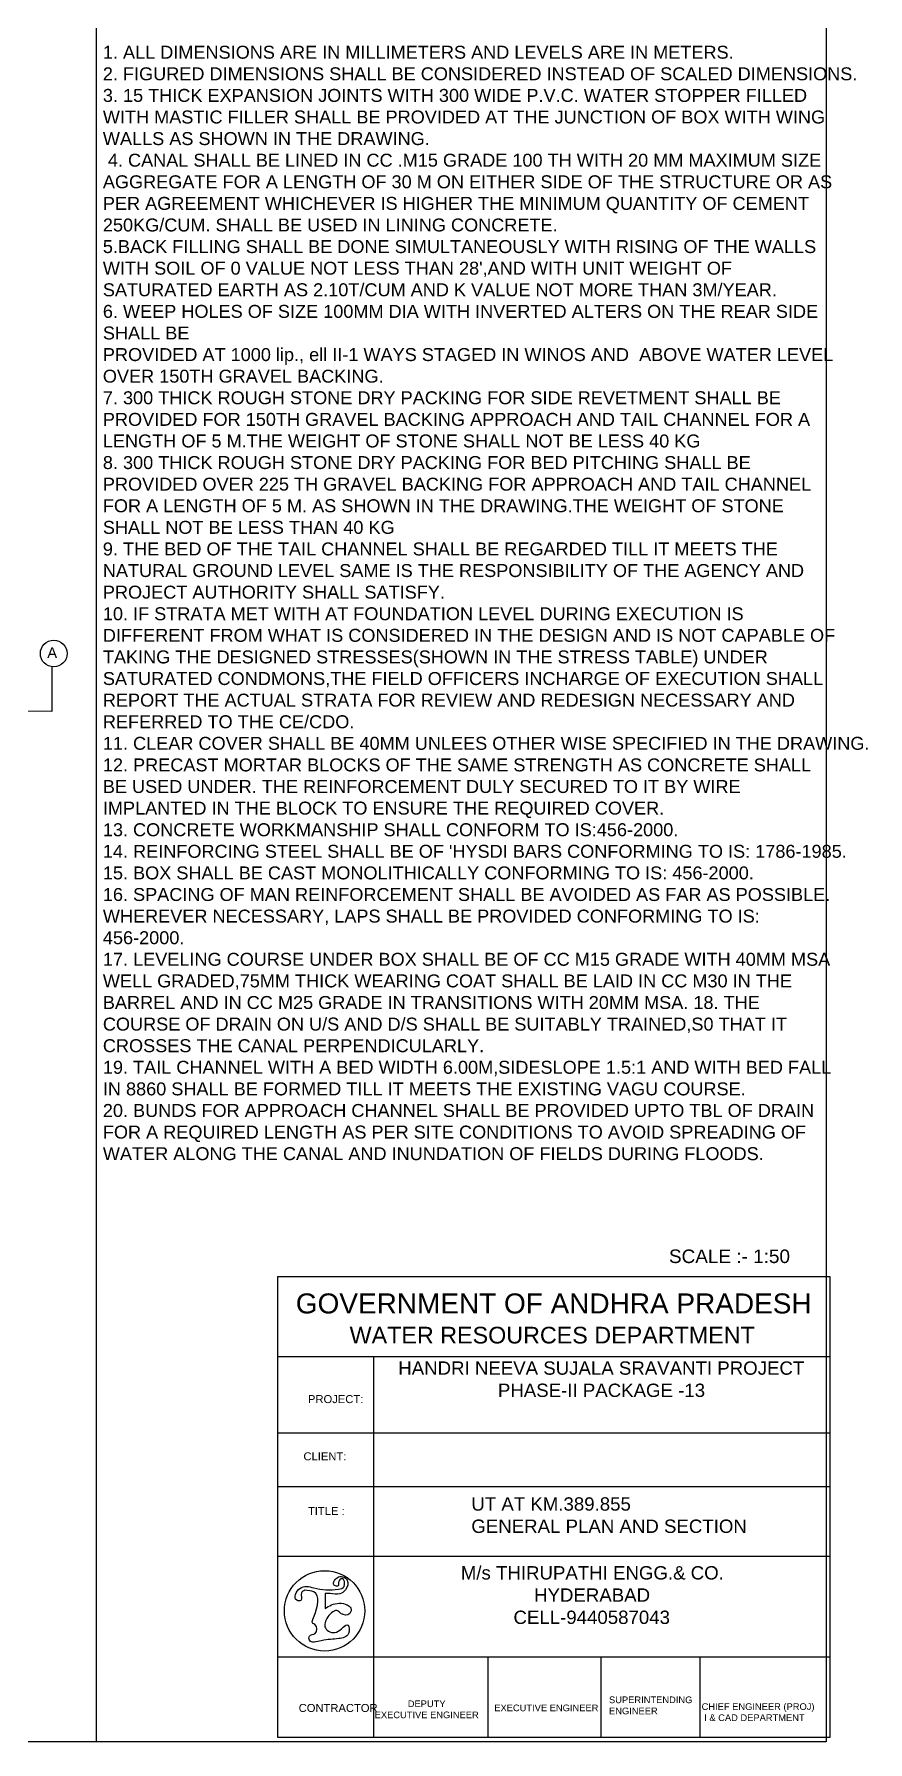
# Model space of a CAD drawing. Header units: millimetres. Extents: x 5174 to 13272, y 5393 to 9780.
# Drawn here: x 11857 to 13272, y 5393 to 8293 of the extents above; entities that cross this region are included whole.
import ezdxf

# ---------------------------------------------------------------- set-up
doc = ezdxf.new("R2010")
doc.units = ezdxf.units.MM
doc.header["$MEASUREMENT"] = 0
for name, color, linetype in [('DIMENSIONS', 7, 'Continuous'), ('DRAWING', 2, 'Continuous'), ('TEXT', 7, 'Continuous')]:
    doc.layers.add(name, color=color, linetype=linetype)
doc.styles.get("Standard").update_dxf_attribs({"font": 'arial.ttf', "height": 18})

msp = doc.modelspace()

# ---------------------------------------------------------------- linework, layer by layer
at = {"layer": 'DIMENSIONS', "color": 0}
msp.add_lwpolyline([(11962.6, 8336.8), (11962.6, 5393.5)], dxfattribs=at)
msp.add_circle((11890.4, 7241.5), 22.7, dxfattribs=at)
at = {"layer": 'DRAWING', "color": 0}
msp.add_lwpolyline([(13201.6, 5393.5), (5174.1, 5393.5), (5174.1, 9780.4), (13201.6, 9780.4)], close=True, dxfattribs=at)
msp.add_lwpolyline([(11887.4, 7218.3), (11887.4, 7143), (6967.5, 7160.6), (6205, 7170.7), (5234.8, 7183.6), (5234.8, 7239.8)], dxfattribs=at)
at = {"layer": 'TEXT', "color": 0}
msp.add_lwpolyline([(12270.8, 6183.8), (13207.6, 6183.8), (13207.6, 5400.7), (12270.8, 5400.7)], close=True, dxfattribs=at)
for points in [[(12270.8, 6047.8), (13207.6, 6047.8)], [(12433, 6047.8), (12433, 5400.7)], [(12270.8, 5918), (13207.6, 5918)], [(12270.8, 5827.3), (13207.6, 5827.3)], [(12270.8, 5708.6), (13207.6, 5708.6)], [(12350.9, 5645.5), (12350.9, 5620)], [(12270.8, 5537.9), (13207.6, 5537.9)], [(12627, 5537.9), (12627, 5400.7)], [(12819.7, 5400.7), (12819.7, 5537.9)], [(12987.2, 5537.9), (12987.2, 5400.7)]]:
    msp.add_lwpolyline(points, dxfattribs=at)
msp.add_circle((12350.2, 5615.9), 68.2, dxfattribs=at)
for points in [[(12316.5, 5650.9), (12310.8, 5646.5), (12309.8, 5633.5), (12302.8, 5633.9), (12308.2, 5654.1), (12331.7, 5655), (12373.9, 5652.7), (12383.3, 5657.5), (12380.1, 5670.7), (12373.7, 5663.8), (12373, 5658.6), (12366.9, 5658.9), (12371.4, 5672.1), (12381.2, 5673.8), (12388.5, 5668.1), (12385.6, 5651.5), (12375.9, 5644.7), (12359.5, 5645.3), (12350.9, 5645.5)], [(12350.9, 5620), (12361.6, 5626), (12388.6, 5626), (12394.5, 5620.6), (12393, 5611.4), (12377.9, 5611.4), (12372.7, 5615.9), (12355.6, 5605.5), (12351.6, 5586.9), (12370.1, 5579.7), (12389.6, 5591.8), (12390.7, 5577.5), (12374.2, 5568.7), (12344.6, 5565.2), (12324.3, 5566.3), (12324.6, 5573.1), (12334.2, 5577.5), (12333.7, 5592.6), (12330.4, 5594.6), (12332.3, 5606.9), (12332, 5648), (12316.5, 5650.9)]]:
    msp.add_spline(points, degree=3, dxfattribs=at)

# ---------------------------------------------------------------- texts
at = {"layer": 'DIMENSIONS', "color": 0}
msp.add_text('A', height=18, dxfattribs=at).set_placement((11879.4, 7233.9))
at = {"layer": 'DIMENSIONS', "color": 0, "insert": (11973.8, 8273.6), "char_height": 22, "width": 1240.927, "attachment_point": 1}
msp.add_mtext("1. ALL DIMENSIONS ARE IN MILLIMETERS AND LEVELS ARE IN METERS. \\P2. FIGURED DIMENSIONS SHALL BE CONSIDERED INSTEAD OF SCALED DIMENSIONS. \\P3. 15 THICK EXPANSION JOINTS WITH 300 WIDE P.V.C. WATER STOPPER FILLED WITH MASTIC FILLER SHALL BE PROVIDED AT THE JUNCTION OF BOX WITH WING WALLS AS SHOWN IN THE DRAWING.\\P 4. CANAL SHALL BE LINED IN CC .M15 GRADE 100 TH WITH 20 MM MAXIMUM SIZE AGGREGATE FOR A LENGTH OF 30 M ON EITHER SIDE OF THE STRUCTURE OR AS PER AGREEMENT WHICHEVER IS HIGHER THE MINIMUM QUANTITY OF CEMENT 250KG/CUM. SHALL BE USED IN LINING CONCRETE. \\P5.BACK FILLING SHALL BE DONE SIMULTANEOUSLY WITH RISING OF THE WALLS WITH SOIL OF 0 VALUE NOT LESS THAN 28',AND WITH UNIT WEIGHT OF SATURATED EARTH AS 2.10T/CUM AND K VALUE NOT MORE THAN 3M/YEAR. \\P6. WEEP HOLES OF SIZE 100MM DIA WITH INVERTED ALTERS ON THE REAR SIDE SHALL BE \\PPROVIDED AT 1000 lip., ell II-1 WAYS STAGED IN WINOS AND  ABOVE WATER LEVEL OVER 150TH GRAVEL BACKING. \\P7. 300 THICK ROUGH STONE DRY PACKING FOR SIDE REVETMENT SHALL BE PROVIDED FOR 150TH GRAVEL BACKING APPROACH AND TAIL CHANNEL FOR A LENGTH OF 5 M.THE WEIGHT OF STONE SHALL NOT BE LESS 40 KG \\P8. 300 THICK ROUGH STONE DRY PACKING FOR BED PITCHING SHALL BE PROVIDED OVER 225 TH GRAVEL BACKING FOR APPROACH AND TAIL CHANNEL FOR A LENGTH OF 5 M. AS SHOWN IN THE DRAWING.THE WEIGHT OF STONE SHALL NOT BE LESS THAN 40 KG \\P9. THE BED OF THE TAIL CHANNEL SHALL BE REGARDED TILL IT MEETS THE NATURAL GROUND LEVEL SAME IS THE RESPONSIBILITY OF THE AGENCY AND PROJECT AUTHORITY SHALL SATISFY. \\P10. IF STRATA MET WITH AT FOUNDATION LEVEL DURING EXECUTION IS DIFFERENT FROM WHAT IS CONSIDERED IN THE DESIGN AND IS NOT CAPABLE OF TAKING THE DESIGNED STRESSES(SHOWN IN THE STRESS TABLE) UNDER SATURATED CONDMONS,THE FIELD OFFICERS INCHARGE OF EXECUTION SHALL REPORT THE ACTUAL STRATA FOR REVIEW AND REDESIGN NECESSARY AND REFERRED TO THE CE/CDO. \\P11. CLEAR COVER SHALL BE 40MM UNLEES OTHER WISE SPECIFIED IN THE DRAWING. \\P12. PRECAST MORTAR BLOCKS OF THE SAME STRENGTH AS CONCRETE SHALL BE USED UNDER. THE REINFORCEMENT DULY SECURED TO IT BY WIRE IMPLANTED IN THE BLOCK TO ENSURE THE REQUIRED COVER. \\P13. CONCRETE WORKMANSHIP SHALL CONFORM TO IS:456-2000. \\P14. REINFORCING STEEL SHALL BE OF 'HYSDI BARS CONFORMING TO IS: 1786-1985. \\P15. BOX SHALL BE CAST MONOLITHICALLY CONFORMING TO IS: 456-2000. \\P16. SPACING OF MAN REINFORCEMENT SHALL BE AVOIDED AS FAR AS POSSIBLE. WHEREVER NECESSARY, LAPS SHALL BE PROVIDED CONFORMING TO IS: 456-2000. \\P17. LEVELING COURSE UNDER BOX SHALL BE OF CC M15 GRADE WITH 40MM MSA WELL GRADED,75MM THICK WEARING COAT SHALL BE LAID IN CC M30 IN THE BARREL AND IN CC M25 GRADE IN TRANSITIONS WITH 20MM MSA. 18. THE COURSE OF DRAIN ON U/S AND D/S SHALL BE SUITABLY TRAINED,S0 THAT IT CROSSES THE CANAL PERPENDICULARLY. \\P19. TAIL CHANNEL WITH A BED WIDTH 6.00M,SIDESLOPE 1.5:1 AND WITH BED FALL IN 8860 SHALL BE FORMED TILL IT MEETS THE EXISTING VAGU COURSE. \\P20. BUNDS FOR APPROACH CHANNEL SHALL BE PROVIDED UPTO TBL OF DRAIN FOR A REQUIRED LENGTH AS PER SITE CONDITIONS TO AVOID SPREADING OF WATER ALONG THE CANAL AND INUNDATION OF FIELDS DURING FLOODS. ", dxfattribs=at)
at = {"layer": 'TEXT', "color": 0}
msp.add_text('SCALE :- 1:50', height=23, dxfattribs=at).set_placement((12934.7, 6206.5))
at = {"layer": 'TEXT', "color": 0, "attachment_point": 1}
for s, insert, char_height, width in [('\\pi18.331;{\\H1.5x;GOVERNMENT OF ANDHRA PRADESH}  \\P\\pi109.64;{\\H1.25x;WATER RESOURCES DEPARTMENT }', (12283, 6154.9), 22.651, 905.859), ('\\pi1.5837;HANDRI NEEVA SUJALA SRAVANTI PROJECT \\P\\pi170.72;PHASE-II PACKAGE -13', (12473.6, 6039.5), 22.651, 689.259), ('PROJECT:', (12322, 5982.3), 13.59, 139.421), ('CLIENT:', (12314.3, 5885.1), 13.59, 139.421), ('UT AT KM.389.855\\PGENERAL PLAN AND SECTION ', (12599.2, 5808.7), 22.651, 553.817), ('TITLE :', (12321.9, 5792.2), 13.59, 139.421), ('\\pi2.5494;M/s THIRUPATHI ENGG.& CO. \\P\\pi126.91;HYDERABAD   \\P\\pi91.94;CELL-9440587043', (12578.8, 5691.8), 22.651, 446.542), ('CONTRACTOR ', (12306.2, 5457.8), 13.59, 139.421), ('\\pi101.05;DEPUTY \\P\\pi44.838;EXECUTIVE ENGINEER ', (12390.3, 5463.8), 11.325, 264.934), ('EXECUTIVE ENGINEER', (12638.2, 5456.8), 11.325, 176.623), ('SUPERINTENDING \\PENGINEER ', (12832.9, 5470.5), 11.325, 140.653), ('CHIEF ENGINEER (PROJ)\\P I & CAD DEPARTMENT ', (12990.1, 5459), 11.325, 191.17)]:
    msp.add_mtext(s, dxfattribs=dict(at, insert=insert, char_height=char_height, width=width))

doc.saveas('drawing.dxf')
